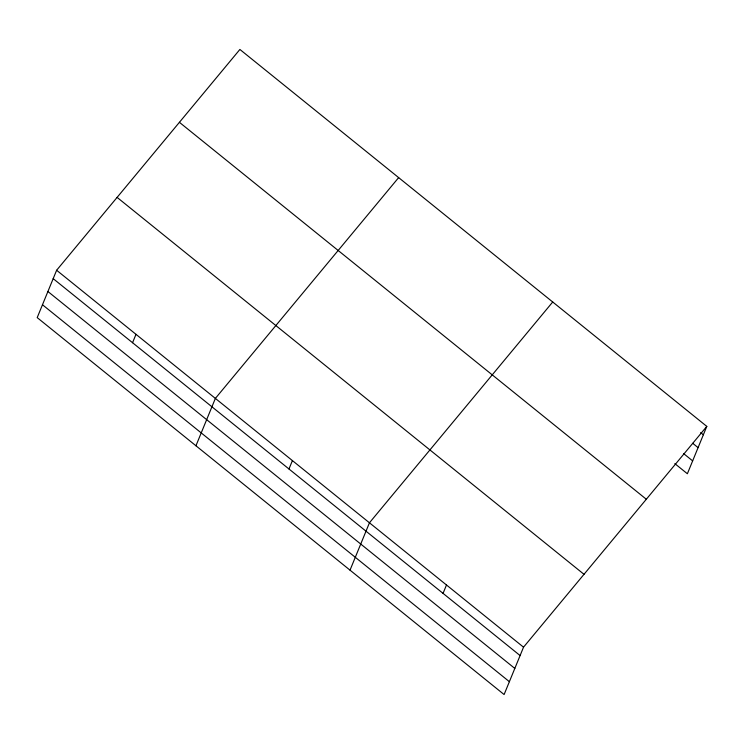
<?xml version="1.0" encoding="UTF-8"?>
<svg xmlns="http://www.w3.org/2000/svg" width="744" height="744" viewBox="0 0 744 744"><rect width="100%" height="100%" fill="white"/><g stroke="black" fill="none" stroke-linecap="round" stroke-linejoin="round"><path stroke-width="1.12" d="M56.628 270.258L37.2 317.614L504.106 694.543L523.534 647.178L706.8 426.386L239.893 49.457L56.628 270.258L523.534 647.178M132.553 342.724L135.994 334.335M195.951 445.768L215.369 398.412L398.644 177.611M288.97 468.99L292.411 460.601M350.024 570.155L369.452 522.79L552.718 301.999M443.052 593.377L446.493 584.989M706.8 426.386L687.372 473.742L674.836 463.624M700.671 432.608L703.359 434.775M692.711 443.294L698.086 447.637M683.69 453.654L692.655 460.889M179.416 122.323L646.322 499.252M117.106 197.393L584.012 574.322M53.187 278.647L520.093 655.566M47.904 291.499L514.811 668.428M42.473 304.752L509.38 681.681"/></g></svg>
